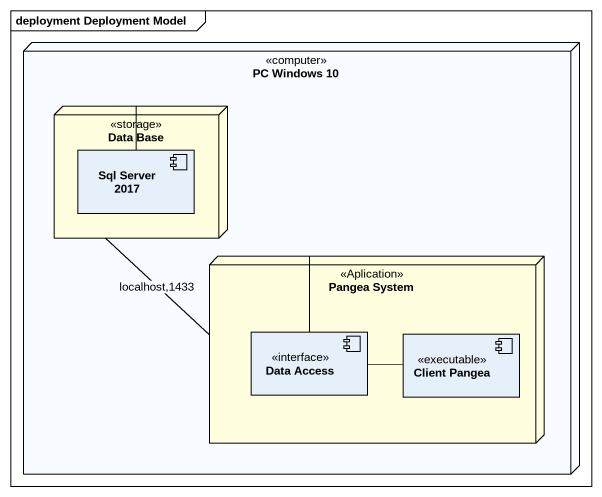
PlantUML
@startuml
mainframe deployment Deployment Model
node "PC Windows 10" as PC_Windows_10 <<computer>> {
  node "Data Base" as Data_Base <<storage>> #FFFFE0 {
    component "Sql Server 2017" as Sql_Server_2017
  }
  node "Pangea System" as Pangea_System <<Aplication>> #FFFFE0 {
    component "Data Access" as Data_Access <<interface>>
    component "Client Pangea" as Client_Pangea <<executable>>
  }
}
Data_Base -- Pangea_System : localhost,1433
Sql_Server_2017 -up- Data_Base
Data_Access -right- Pangea_System
Data_Access -right- Client_Pangea
@enduml
